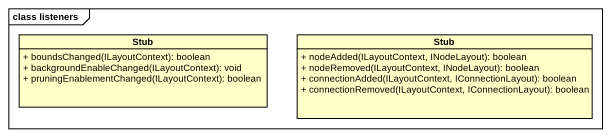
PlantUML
@startuml
mainframe class listeners
hide circle
hide empty members
skinparam classAttributeIconSize 0
class Stub #FFFFC8 {
  + boundsChanged(ILayoutContext): boolean
  + backgroundEnableChanged(ILayoutContext): void
  + pruningEnablementChanged(ILayoutContext): boolean
}
class "Stub" as Stub_2 #FFFFC8 {
  + nodeAdded(ILayoutContext, INodeLayout): boolean
  + nodeRemoved(ILayoutContext, INodeLayout): boolean
  + connectionAdded(ILayoutContext, IConnectionLayout): boolean
  + connectionRemoved(ILayoutContext, IConnectionLayout): boolean
}
@enduml
